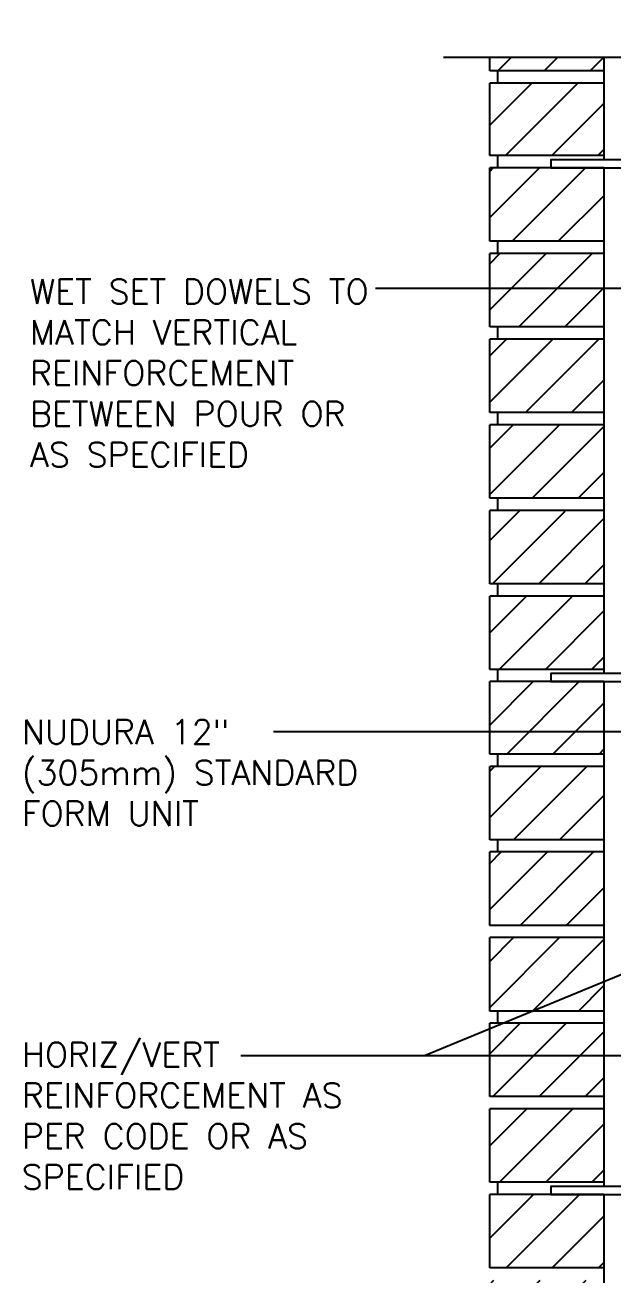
# Model space of a CAD drawing. Header units: inches. Extents: x 96.6 to 149.2, y -9.6 to 57.7.
# Drawn here: x 96.7 to 114.7, y 19.43 to 57.72 of the extents above; entities that cross this region are included whole.
import ezdxf

# ---------------------------------------------------------------- set-up
doc = ezdxf.new("R2010")
doc.units = ezdxf.units.IN
doc.header["$LTSCALE"] = 0.5
doc.header["$MEASUREMENT"] = 0
for name, color, linetype in [('HATCH', 12, 'Continuous'), ('line25', 2, 'Continuous'), ('LINE9', 9, 'Continuous'), ('TEXT', 4, 'Continuous')]:
    doc.layers.add(name, color=color, linetype=linetype)
doc.styles.add('DIM', font='romans.shx', dxfattribs={"width": 0.7})
doc.styles.add('ROMANS', font='romans.shx', dxfattribs={"height": 1.125})
doc.dimstyles.new('ext_12', dxfattribs={"dimscale": 12, "dimtxt": 0.09375, "dimasz": 0.09375, "dimexe": 0.09375, "dimexo": 0.0625, "dimgap": 0.0625, "dimtad": 1, "dimdec": 1, "dimzin": 3, "dimdsep": 46, "dimlunit": 4, "dimtxsty": 'DIM', "dimcen": 0.09, "dimdle": 0.09375, "dimclrt": 4, "dimadec": 0, "dimazin": 0, "dimtfac": 1, "dimtdec": 1, "dimtmove": 2, "dimatfit": 3, "dimfxl": 1, "dimfrac": 2, "dimtolj": 1, "dimtzin": 0, "dimarcsym": 0})

msp = doc.modelspace()

# ---------------------------------------------------------------- hatches: boundary and pattern name
at = {"layer": 'HATCH'}
h = msp.add_hatch(dxfattribs=at)
h.set_pattern_fill('ANSI31', color=256, scale=8, style=0)
h.set_pattern_definition([(45, (104.6512, -1.1565), (-0.707107, 0.707107), [])])
h.paths.add_polyline_path([(114.453, 32.368), (110.953, 32.368), (110.953, 30.118), (114.453, 30.118)])
h.paths.add_polyline_path([(114.453, 34.993), (110.953, 34.993), (110.953, 32.743), (114.453, 32.743)])
h.paths.add_polyline_path([(114.453, 37.589), (110.953, 37.589), (110.953, 35.368), (114.453, 35.368)])
h.paths.add_polyline_path([(114.453, 40.214), (110.953, 40.214), (110.953, 37.964), (114.453, 37.964)])
h.paths.add_polyline_path([(114.453, 42.814), (112.828, 42.814), (112.828, 42.839), (110.953, 42.839), (110.953, 40.589), (114.453, 40.589)])
h.paths.add_polyline_path([(114.453, 45.464), (110.953, 45.464), (110.953, 43.214), (114.453, 43.214)])
h.paths.add_polyline_path([(114.453, 48.089), (110.953, 48.089), (110.953, 45.839), (114.453, 45.839)])
h.paths.add_polyline_path([(114.453, 50.714), (110.953, 50.714), (110.953, 48.464), (114.453, 48.464)])
h.paths.add_polyline_path([(114.453, 53.314), (112.828, 53.314), (112.828, 53.339), (110.953, 53.339), (110.953, 51.089), (114.453, 51.089)])
h.paths.add_polyline_path([(114.453, 55.934), (110.953, 55.934), (110.953, 53.714), (114.453, 53.714)])
h.paths.add_polyline_path([(114.453, 56.718), (110.953, 56.718), (110.953, 56.309), (114.453, 56.309)])
h = msp.add_hatch(dxfattribs=at)
h.set_pattern_fill('ANSI31', color=256, scale=8, style=0)
h.set_pattern_definition([(45, (69.7766, 10.4641), (-0.707107, 0.707107), [])])
h.paths.add_polyline_path([(110.953, 13.993), (110.953, 11.743), (114.453, 11.743), (114.453, 13.993)])
h.paths.add_polyline_path([(114.453, 14.368), (114.453, 16.618), (110.953, 16.618), (110.953, 14.368)])
h.paths.add_polyline_path([(114.453, 16.993), (114.453, 19.243), (110.953, 19.243), (110.953, 16.993)])
h.paths.add_polyline_path([(114.453, 19.618), (114.453, 21.868), (110.953, 21.868), (110.953, 19.618)])
h.paths.add_polyline_path([(114.453, 22.243), (114.453, 24.493), (110.953, 24.493), (110.953, 22.243)])
h.paths.add_polyline_path([(114.453, 24.868), (114.453, 27.118), (110.953, 27.118), (110.953, 24.868)])
h.paths.add_polyline_path([(110.953, 29.743), (110.953, 27.493), (114.453, 27.493), (114.453, 29.743)])

# ---------------------------------------------------------------- linework, layer by layer
at = {"layer": 'line25'}
for p, q in [((110.953, 56.309), (110.953, 56.718)), ((114.453, 56.718), (114.453, 53.589)), ((114.453, 56.309), (110.953, 56.309)), ((111.203, 55.934), (111.203, 56.309)), ((110.953, 53.714), (110.953, 55.934)), ((114.453, 55.934), (110.953, 55.934)), ((114.453, 53.714), (110.953, 53.714)), ((111.203, 53.339), (111.203, 53.714)), ((110.953, 51.089), (110.953, 53.339)), ((114.453, 53.339), (110.953, 53.339)), ((114.453, 53.339), (114.453, 37.839)), ((114.453, 51.089), (110.953, 51.089)), ((111.203, 50.714), (111.203, 51.089)), ((110.953, 48.464), (110.953, 50.714)), ((114.453, 50.714), (110.953, 50.714)), ((114.453, 48.464), (110.953, 48.464)), ((111.203, 48.089), (111.203, 48.464)), ((114.453, 48.089), (110.953, 48.089)), ((110.953, 45.839), (110.953, 48.089)), ((114.453, 45.839), (110.953, 45.839)), ((111.203, 45.464), (111.203, 45.839)), ((114.453, 45.464), (110.953, 45.464)), ((110.953, 43.214), (110.953, 45.464)), ((114.453, 43.214), (110.953, 43.214)), ((111.203, 42.839), (111.203, 43.214)), ((114.453, 42.839), (110.953, 42.839)), ((110.953, 40.589), (110.953, 42.839)), ((114.453, 40.589), (110.953, 40.589)), ((111.203, 40.214), (111.203, 40.589)), ((114.453, 40.214), (110.953, 40.214)), ((110.953, 37.964), (110.953, 40.214)), ((114.453, 37.964), (110.953, 37.964)), ((111.203, 37.589), (111.203, 37.964)), ((114.453, 37.589), (110.953, 37.589)), ((110.953, 35.368), (110.953, 37.589)), ((114.453, 37.589), (114.453, 22.118)), ((114.453, 35.368), (110.953, 35.368)), ((111.203, 34.993), (111.203, 35.368)), ((114.453, 34.993), (110.953, 34.993)), ((110.953, 32.743), (110.953, 34.993)), ((114.453, 32.743), (110.953, 32.743)), ((111.203, 32.368), (111.203, 32.743)), ((114.453, 32.368), (110.953, 32.368)), ((110.953, 30.118), (110.953, 32.368)), ((114.453, 30.118), (110.953, 30.118)), ((114.453, 29.743), (110.953, 29.743)), ((110.953, 27.493), (110.953, 29.743)), ((114.453, 27.493), (110.953, 27.493)), ((111.203, 27.118), (111.203, 27.493)), ((114.453, 27.118), (110.953, 27.118)), ((110.953, 24.868), (110.953, 27.118)), ((114.453, 24.868), (110.953, 24.868)), ((114.453, 24.493), (110.953, 24.493)), ((110.953, 22.243), (110.953, 24.493)), ((114.453, 22.243), (110.953, 22.243)), ((111.203, 21.868), (111.203, 22.243)), ((114.453, 21.868), (110.953, 21.868)), ((110.953, 19.618), (110.953, 21.868)), ((114.453, 21.868), (114.453, 11.718)), ((114.453, 19.618), (110.953, 19.618))]:
    msp.add_line(p, q, dxfattribs=at)
at = {"layer": 'LINE9'}
for points in [[(135.035, 56.718), (123.265, 56.718), (122.265, 55.718), (122.265, 56.718), (122.265, 57.718), (121.265, 56.718), (109.533, 56.718)], [(115.578, 56.718), (115.578, 53.589), (112.828, 53.589), (112.828, 53.339), (115.828, 53.339), (115.828, 56.718)]]:
    msp.add_lwpolyline(points, dxfattribs=at)
for points in [[(115.828, 41.714), (115.578, 41.714), (115.578, 37.839), (112.828, 37.839), (112.828, 37.589), (115.828, 37.589)], [(115.828, 25.993), (115.578, 25.993), (115.578, 22.118), (112.828, 22.118), (112.828, 21.868), (115.828, 21.868)]]:
    msp.add_lwpolyline(points, close=True, dxfattribs=at)

# ---------------------------------------------------------------- texts
at = {"layer": 'TEXT', "char_height": 0.75, "attachment_point": 4, "style": 'ROMANS'}
for s, insert, width in [('WET SET DOWELS TO MATCH VERTICAL REINFORCEMENT BETWEEN POUR OR AS SPECIFIED ', (96.858, 47.048), 11.79577), ('NUDURA 12" (305mm) STANDARD FORM UNIT', (96.608, 34.798), 11.69947), ('HORIZ/VERT REINFORCEMENT AS PER CODE OR AS SPECIFIED', (96.608, 24.282), 11.69947)]:
    msp.add_mtext(s, dxfattribs=dict(at, insert=insert, width=width))

# ---------------------------------------------------------------- leaders
at = {"layer": 'TEXT'}
for points in [[(125.953, 49.637), (107.452, 49.637)], [(117.581, 36.053), (104.323, 36.053)], [(124.453, 32.509), (108.958, 26.119), (103.323, 26.119)], [(123.295, 26.119), (103.323, 26.119)]]:
    msp.add_leader(points, dimstyle='ext_12', override={"dimgap": 0.0625, "dimtad": 0}, dxfattribs=at)

doc.saveas('drawing.dxf')
